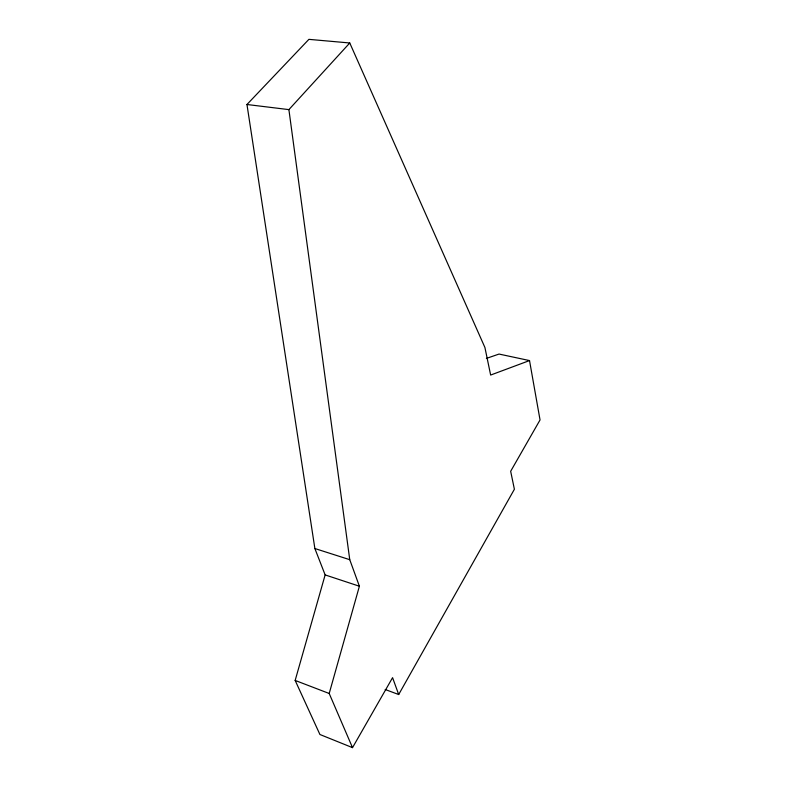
<?xml version="1.0" encoding="UTF-8"?>
<svg xmlns="http://www.w3.org/2000/svg" width="787" height="787" viewBox="0 0 787 787"><rect width="100%" height="100%" fill="white"/><g stroke="black" fill="none" stroke-linecap="round" stroke-linejoin="round"><path stroke-width="1.18" d="M398.694 694.528L392.575 677.656L352.517 747.65L329.202 693.485L359.393 586.226L349.753 559.685L288.898 109.619L349.762 42.98L484.91 347.47L490.645 375.055L529.523 360.574L540.039 419.943L510.665 471.285L514.393 489.248L398.694 694.528L385.168 689.501M352.517 747.65L319.916 734.497L295.164 680.44L325.139 574.913L314.869 548.529L246.961 104.504L308.897 39.35L349.762 42.98M486.376 358.419L499.037 354.061L529.523 360.574M246.961 104.504L288.898 109.619M314.869 548.529L349.753 559.685M325.139 574.913L359.393 586.226M295.164 680.44L329.202 693.485"/></g></svg>
